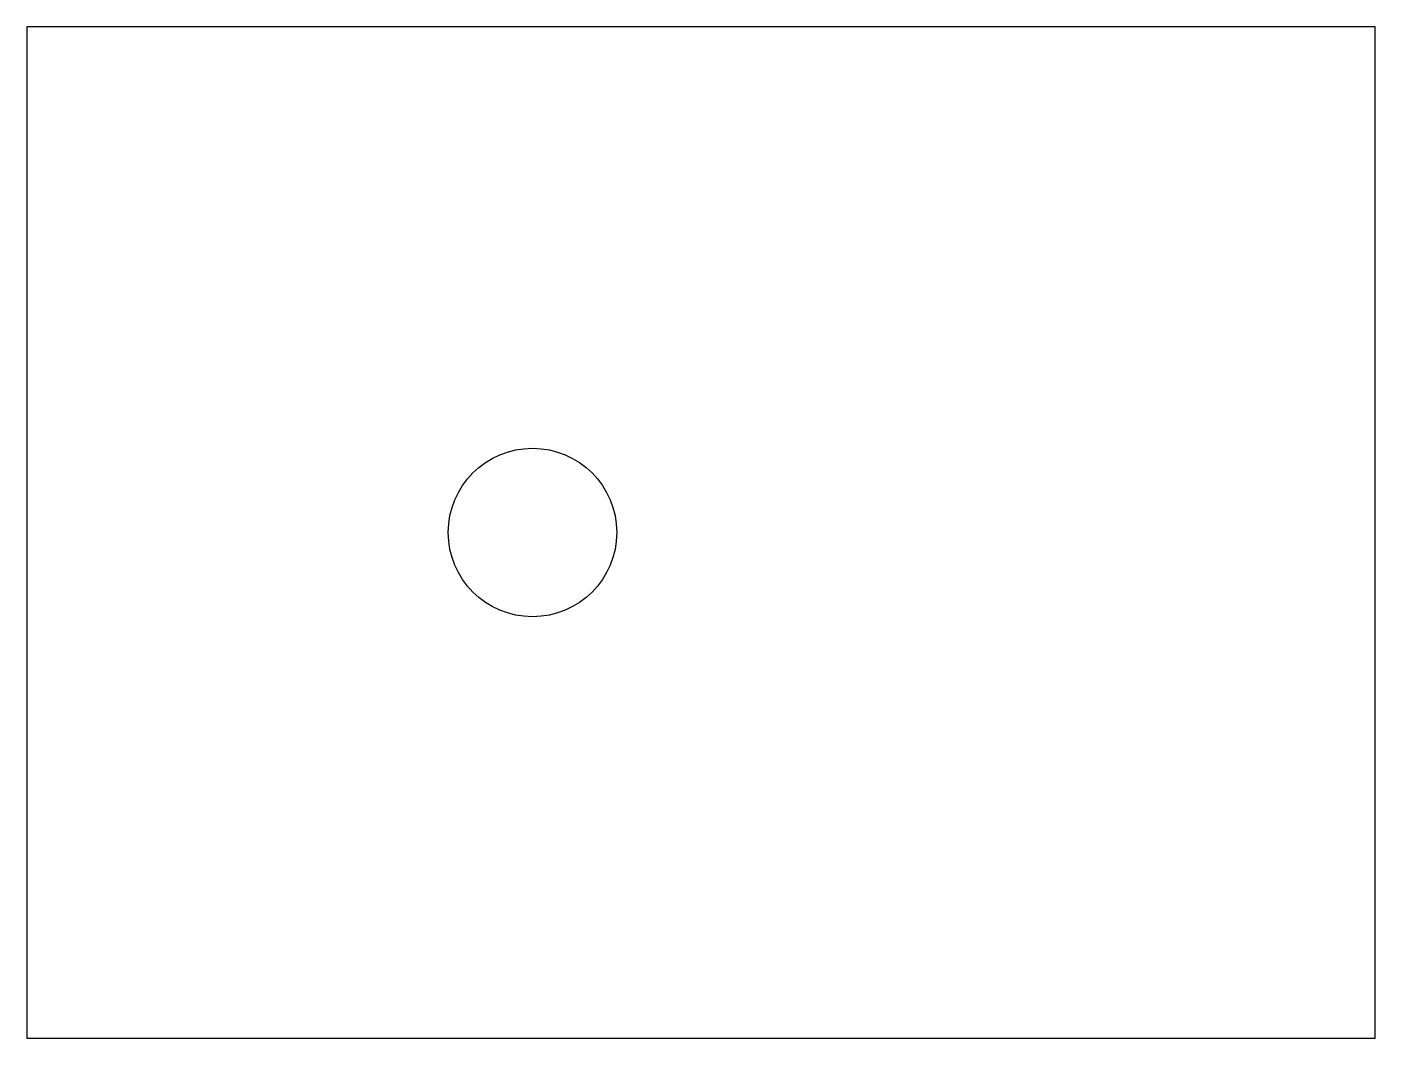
# Model space of a CAD drawing. Header units: metres. Extents: x 0 to 8000, y 0 to 6000.
import ezdxf

# ---------------------------------------------------------------- set-up
doc = ezdxf.new("R2010")
doc.units = ezdxf.units.M

msp = doc.modelspace()

# ---------------------------------------------------------------- linework, layer by layer
msp.add_lwpolyline([(0, 0), (8000, 0), (8000, 6000), (0, 6000), (0, 0)], close=True)
msp.add_circle((3000, 3000), 500)

doc.saveas('drawing.dxf')
